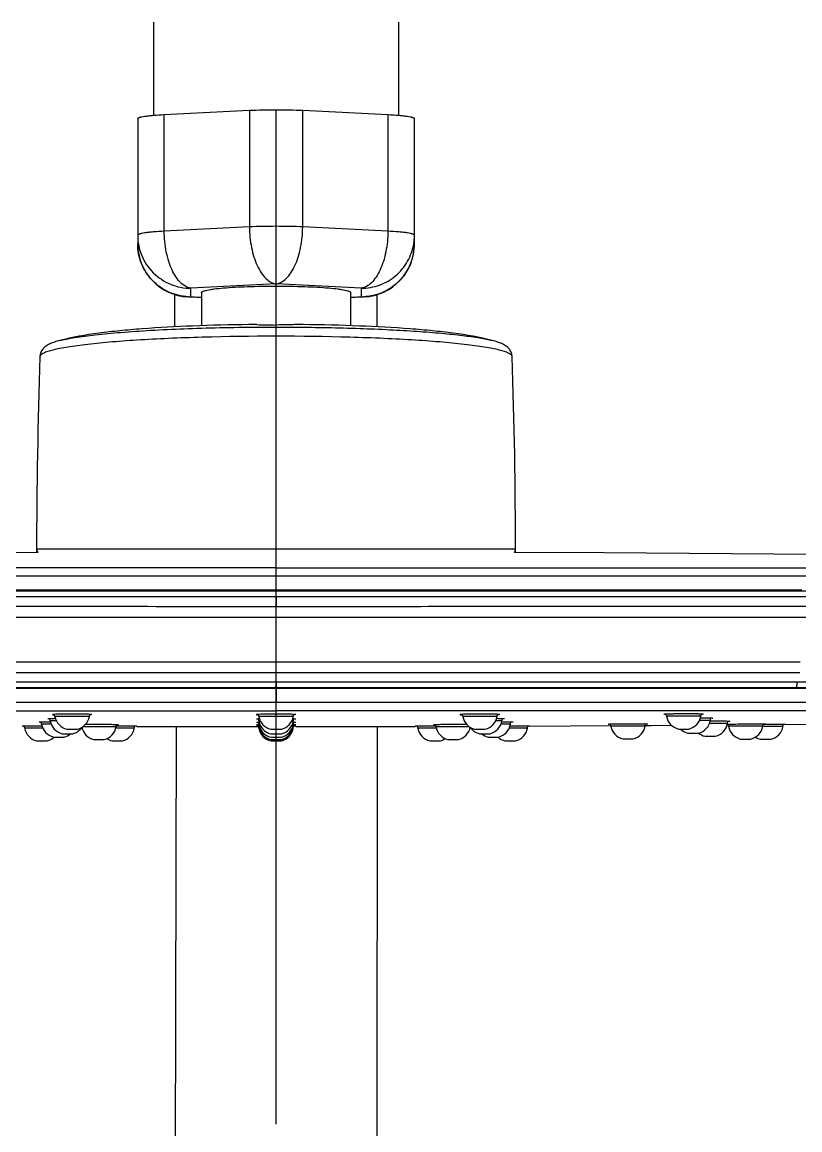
# Model space of a CAD drawing. Extents: x 0 to 3160, y 0 to 2315.
# Drawn here: x 1074.4 to 1147.5, y 1233.2 to 1337.2 of the extents above; entities that cross this region are included whole.
import ezdxf

# ---------------------------------------------------------------- set-up
doc = ezdxf.new("R2010")
doc.units = 0
doc.header["$LTSCALE"] = 10
doc.header["$MEASUREMENT"] = 0
doc.linetypes.add('CENTER2', pattern=[28.575000000000003, 19.05, -3.175, 3.175, -3.175])
doc.layers.get('0').update_dxf_attribs({"linetype": 'CONTINUOUS'})
doc.layers.add('1', color=7, linetype='CONTINUOUS', true_color=0xffffff)
doc.layers.add('Cneter', color=1, linetype='CENTER2', lineweight=13)
doc.layers.add('DEF_LAYER_ASSEM_MEMBER', color=7, linetype='CONTINUOUS')

msp = doc.modelspace()

# ---------------------------------------------------------------- linework, layer by layer
at = {"color": 7, "linetype": 'Continuous', "lineweight": -3}
for p, q in [((1075.785294702192, 1287.741370941963), (1120.785294702192, 1287.741370941963)), ((1098.285269142492, 1285.972873054263), (1099.678924387393, 1285.972874541363)), ((1099.678924387393, 1285.972874541363), (1106.997882834992, 1285.972750139463)), ((1106.997882834992, 1285.972750139463), (1110.169651303992, 1285.972631367263)), ((1110.169651303992, 1285.972631367263), (1110.678190010793, 1285.972608891163)), ((1110.678190010793, 1285.972608891163), (1111.633420046393, 1285.972564175463)), ((1111.633420046393, 1285.972564175463), (1113.266528884892, 1285.972480315863)), ((1113.266528884892, 1285.972480315863), (1116.815960146392, 1285.972266984463)), ((1116.815960146392, 1285.972266984463), (1117.197166516392, 1285.972241629563)), ((1117.197166516392, 1285.972241629563), (1117.670060875193, 1285.972209536263)), ((1117.670060875193, 1285.972209536263), (1118.043804926292, 1285.972183674663)), ((1118.043804926292, 1285.972183674663), (1118.718001721292, 1285.972135923963)), ((1118.718001721292, 1285.972135923963), (1119.102957534293, 1285.972108030963)), ((1119.102957534293, 1285.972108030963), (1119.361222327692, 1285.972089064063)), ((1119.361222327692, 1285.972089064063), (1119.970865292592, 1285.972043491263)), ((1119.970865292592, 1285.972043491263), (1228.225391599593, 1285.954572395763)), ((1098.285248336392, 1283.847465140463), (1048.285293350592, 1283.846854648963)), ((1146.471858489493, 1283.846929484363), (1146.356687938893, 1283.846951125263)), ((1147.681871394592, 1283.846739498963), (1146.471858489493, 1283.846929484363)), ((1170.340065988592, 1274.636648321563), (1060.383990586593, 1274.636026851363)), ((1077.069157468392, 1271.572941282463), (1077.030165561192, 1271.794075376663)), ((1077.515613798092, 1271.987490233463), (1077.476917330492, 1272.206948806363)), ((1080.746567518792, 1271.987490233463), (1080.784241876092, 1272.201152131263)), ((1096.669817841892, 1271.557704016363), (1096.631576269492, 1271.774582750463)), ((1096.669817841892, 1271.980898675463), (1096.631635837893, 1272.197439580263)), ((1099.900771562592, 1271.980898675463), (1099.939022371393, 1272.197829791963)), ((1099.900771562592, 1271.557704016363), (1099.939073157792, 1271.774923156863)), ((1115.824021885693, 1271.987490233463), (1115.786356909392, 1272.201098928563)), ((1119.054975606392, 1271.987490233463), (1119.093666340792, 1272.206916291963)), ((1119.501431936093, 1271.572941282463), (1119.540431183592, 1271.794117005763)), ((1134.957311651092, 1272.007468649663), (1134.920114658792, 1272.218423275663)), ((1138.197927162392, 1271.838297989963), (1138.142665171592, 1271.838500630663)), ((1138.188265371792, 1272.007468649663), (1138.227470523892, 1272.229812115963)), ((1139.078263676993, 1271.619310266863), (1139.118009114392, 1271.844717843063)), ((1074.543867664393, 1271.091243706863), (1074.433286887293, 1271.091161682963)), ((1074.615447281192, 1271.091035654263), (1074.543867664393, 1271.091243706863)), ((1075.368338917192, 1271.088045046063), (1074.615447281192, 1271.091035654263)), ((1074.669841137692, 1270.901349960163), (1074.630248437892, 1271.125891318463)), ((1075.972555788592, 1271.085649918363), (1075.368338917192, 1271.088045046063)), ((1076.316128560292, 1271.084268691063), (1075.972555788592, 1271.085649918363)), ((1076.258421228592, 1271.258273428563), (1076.219175093493, 1271.480849321063)), ((1077.094543352892, 1271.468784717363), (1076.948806967992, 1271.468062090563)), ((1078.631090658492, 1270.792233144363), (1079.631090658492, 1270.792233144363)), ((1083.260896172293, 1271.030435499863), (1083.298380238592, 1271.243018203663)), ((1083.673287380292, 1271.091412221163), (1083.270653527292, 1271.092601712763)), ((1084.970787797492, 1270.902169065563), (1085.008327281792, 1271.115066060763)), ((1085.205233917993, 1271.058927565963), (1089.034175364793, 1271.049106203563)), ((1089.034175364793, 1271.049106203563), (1096.669860312092, 1271.050874116863)), ((1096.635692881092, 1271.073045152863), (1096.616199352692, 1271.072873535163)), ((1096.669817841892, 1271.234304869163), (1096.631530886392, 1271.451440983863)), ((1096.669817841892, 1271.010659050163), (1096.631572154292, 1271.227561122563)), ((1096.669817841892, 1270.886737360163), (1096.648625984792, 1271.006922353963)), ((1097.785294702192, 1270.785641586363), (1098.785294702192, 1270.785641586363)), ((1099.900771562592, 1271.234304869163), (1099.939114354192, 1271.451757646163)), ((1099.900771562592, 1271.010659050163), (1099.939017250093, 1271.227561122563)), ((1099.900771562592, 1270.886737360163), (1099.921963419692, 1271.006922353963)), ((1099.954074301892, 1271.072849396463), (1099.934506343292, 1271.073019626463)), ((1111.547306447093, 1271.083724735463), (1111.477362184392, 1271.082924039263)), ((1111.599801606993, 1270.902169065563), (1111.562237375292, 1271.115206409963)), ((1113.299933142693, 1271.092609870863), (1112.896467768693, 1271.091449226463)), ((1113.309693232192, 1271.030435499863), (1113.272186427992, 1271.243147156463)), ((1116.939498745992, 1270.792233144363), (1117.939498745992, 1270.792233144363)), ((1119.633924988592, 1271.467878734563), (1119.509577767692, 1271.468538015563)), ((1120.611239071993, 1271.085687795663), (1120.254485700892, 1271.084301522963)), ((1120.312168175892, 1271.258273428563), (1120.351431876892, 1271.480948942263)), ((1121.206377017892, 1271.087963653963), (1120.611239071993, 1271.085687795663)), ((1121.701534015892, 1271.089822440563), (1121.206377017892, 1271.087963653963)), ((1121.954621719992, 1271.090774128163), (1121.701534015892, 1271.089822440563)), ((1121.900748266792, 1270.901349960163), (1121.940369801792, 1271.126054851063)), ((1122.137331348193, 1271.091325200163), (1121.954621719992, 1271.090774128163)), ((1122.137326459292, 1271.091297473663), (1129.729412488692, 1271.130439430863)), ((1129.729678928792, 1271.078759945363), (1129.693067471092, 1271.286393839563)), ((1132.960280331392, 1271.147096577663), (1133.518750680592, 1271.149975841963)), ((1132.960632649492, 1271.078759945363), (1133.000729400092, 1271.306159917563)), ((1133.518750680592, 1271.149975841963), (1135.440219993392, 1271.163295556063)), ((1136.072788511392, 1270.812211560563), (1137.072788511392, 1270.812211560563)), ((1140.694743102492, 1271.331185700063), (1140.734955938092, 1271.559244023663)), ((1140.695654383892, 1271.199726470363), (1140.779390419092, 1271.200306932363)), ((1140.780296171192, 1271.069645360363), (1140.744391334392, 1271.273271808663)), ((1144.011249891993, 1271.069645360363), (1144.052038279892, 1271.300967803363)), ((1145.213043949092, 1271.234237302563), (1144.037111637593, 1271.224873228363)), ((1145.705506546093, 1271.238109744163), (1145.213043949092, 1271.234237302563)), ((1145.955894156692, 1271.240059679663), (1145.705506546093, 1271.238109744163)), ((1145.900701431292, 1271.044015380063), (1145.941657056992, 1271.276286275263)), ((1146.138618607592, 1271.241556639663), (1145.955894156692, 1271.240059679663)), ((1146.138617873093, 1271.241552477463), (1154.399227732192, 1271.319938733863)), ((1075.785317997992, 1269.706092871063), (1076.785317997992, 1269.706092871063)), ((1077.373898088992, 1270.063016339463), (1078.373898088992, 1270.063016339463)), ((1078.184634328793, 1270.377684193363), (1079.184634328793, 1270.377684193363)), ((1081.145419311893, 1269.835178410663), (1082.145419311893, 1269.835178410663)), ((1082.855310937092, 1269.706911976463), (1083.855310937092, 1269.706911976463)), ((1097.785294702192, 1270.362446927263), (1098.785294702192, 1270.362446927263)), ((1097.785294702192, 1270.039047779963), (1098.785294702192, 1270.039047779963)), ((1097.785294702192, 1269.815401961063), (1098.785294702192, 1269.815401961063)), ((1097.785294702192, 1269.691480270963), (1098.785294702192, 1269.691480270963)), ((1112.715278467393, 1269.706911976463), (1113.715278467393, 1269.706911976463)), ((1114.425170092492, 1269.835178410663), (1115.425170092492, 1269.835178410663)), ((1117.385955075692, 1270.377684193363), (1118.385955075692, 1270.377684193363)), ((1118.196691315492, 1270.063016339463), (1119.196691315492, 1270.063016339463)), ((1119.785271406392, 1269.706092871063), (1120.785271406392, 1269.706092871063)), ((1130.845155789192, 1269.883502856263), (1131.845155789192, 1269.883502856263)), ((1136.962786816693, 1270.424053177763), (1137.962786816693, 1270.424053177763)), ((1138.579266242093, 1270.135928610963), (1139.579266242093, 1270.135928610963)), ((1141.895773031592, 1269.874388271263), (1142.895773031592, 1269.874388271263)), ((1143.785224570892, 1269.848758290963), (1144.785224570892, 1269.848758290963))]:
    msp.add_line(p, q, dxfattribs=at)
at = {"color": 9, "linetype": 'Continuous', "lineweight": -3}
for p, q in [((1098.284918854793, 1283.266323486363), (1098.285295446893, 1285.972954988963)), ((1079.411604320292, 1285.183452545863), (967.1999967313923, 1285.169027571463)), ((1084.241997540892, 1285.183696853063), (1079.411604320292, 1285.183452545863)), ((1093.284222094792, 1285.183967024863), (1084.241997540892, 1285.183696853063)), ((1095.459994858992, 1285.183996914163), (1093.284222094792, 1285.183967024863)), ((1098.285293181692, 1285.184016039763), (1095.459994858992, 1285.183996914163)), ((1103.286092215993, 1285.183528327063), (1098.285296224893, 1285.183562429563)), ((1109.722101907692, 1285.183332973163), (1103.286092215993, 1285.183528327063)), ((1109.817675034592, 1285.183328862863), (1109.722101907692, 1285.183332973163)), ((1109.922878122892, 1285.183324299063), (1109.817675034592, 1285.183328862863)), ((1115.700372262492, 1285.183012314163), (1109.922878122892, 1285.183324299063)), ((1116.027078924392, 1285.182991201763), (1115.700372262492, 1285.183012314163)), ((1116.181780317293, 1285.182981079963), (1116.027078924392, 1285.182991201763)), ((1116.610915566293, 1285.182952585363), (1116.181780317293, 1285.182981079963)), ((1229.372284464892, 1285.164267685363), (1116.610915566293, 1285.182952585363)), ((1098.285220153192, 1283.778712112163), (1050.019223815892, 1283.777478472963)), ((1148.285677716392, 1283.777576858263), (1098.285220153192, 1283.778712112163)), ((1146.504591847192, 1283.777652369063), (1146.471857461092, 1283.846965627463)), ((1037.551827504092, 1281.351984758663), (1098.285292537193, 1281.327671865663)), ((1098.285292537193, 1281.327671865663), (1159.700550988492, 1281.332355700163)), ((1098.285295498892, 1277.083882867463), (1098.285294792592, 1281.326947445463)), ((1098.285284548692, 1277.081373304463), (1049.061181303292, 1277.081885847563)), ((1098.285293604392, 1276.125373291963), (1098.285284548692, 1277.081373304463)), ((1147.513290673593, 1277.081851467163), (1098.285291277793, 1277.081334330763)), ((1049.268843212292, 1276.126577099863), (1098.285293604392, 1276.125373291963)), ((1098.285278678592, 1275.214390180863), (1098.285263070492, 1276.122042894463)), ((1098.285269329593, 1275.214287150363), (1049.553208950192, 1275.214401288463)), ((1098.285283625192, 1275.213373640763), (1098.285293008792, 1273.308633374063)), ((1022.952281377992, 1274.704870733163), (1098.285284716292, 1274.704412856663)), ((1098.285268091992, 1274.704397561263), (1108.490695658193, 1274.704721627263)), ((1147.141694192892, 1274.704488876963), (1170.340072768692, 1274.704162428063)), ((1098.285273058892, 1273.298941753763), (1014.405897861292, 1273.309775564163)), ((1098.285265618292, 1272.509960504463), (1098.285291368093, 1273.298976012663)), ((1100.137808856693, 1273.299309548763), (1098.285296332592, 1273.299309341163)), ((1100.340793291292, 1273.299310503663), (1100.137808856693, 1273.299309548763)), ((1101.478429084093, 1273.299319206263), (1100.340793291292, 1273.299310503663)), ((1101.737355649292, 1273.299321974463), (1101.478429084093, 1273.299319206263)), ((1102.254641305993, 1273.299328370263), (1101.737355649292, 1273.299321974463)), ((1102.462398062392, 1273.299331261963), (1102.254641305993, 1273.299328370263)), ((1102.670896613892, 1273.299334349063), (1102.462398062392, 1273.299331261963)), ((1109.755751070992, 1273.299544907363), (1102.670896613892, 1273.299334349063)), ((1109.873613341192, 1273.299550072263), (1109.755751070992, 1273.299544907363)), ((1109.959517555092, 1273.299553869563), (1109.873613341192, 1273.299550072263)), ((1110.177301436992, 1273.299563619763), (1109.959517555092, 1273.299553869563)), ((1111.526623766293, 1273.299627937263), (1110.177301436992, 1273.299563619763)), ((1111.610540327993, 1273.299632157263), (1111.526623766293, 1273.299627937263)), ((1111.729412742592, 1273.299638178763), (1111.610540327993, 1273.299632157263)), ((1111.919361207993, 1273.299647906563), (1111.729412742592, 1273.299638178763)), ((1115.385115323892, 1273.299847723463), (1111.919361207993, 1273.299647906563)), ((1115.587868639493, 1273.299860690263), (1115.385115323892, 1273.299847723463)), ((1115.762355294793, 1273.299871959463), (1115.587868639493, 1273.299860690263)), ((1116.469911668692, 1273.299918692263), (1115.762355294793, 1273.299871959463)), ((1116.668353362792, 1273.299932095163), (1116.469911668692, 1273.299918692263)), ((1116.752056663892, 1273.299937787063), (1116.668353362792, 1273.299932095163)), ((1116.954055011992, 1273.299951617363), (1116.752056663892, 1273.299937787063)), ((1117.026816181492, 1273.299956631663), (1116.954055011992, 1273.299951617363)), ((1117.243853546793, 1273.299971690463), (1117.026816181492, 1273.299956631663)), ((1118.119393760792, 1273.300033974963), (1117.243853546793, 1273.299971690463)), ((1118.319004308692, 1273.300048516363), (1118.119393760792, 1273.300033974963)), ((1119.293702612492, 1273.300121315963), (1118.319004308692, 1273.300048516363)), ((1123.321947766392, 1273.300452544263), (1119.293702612492, 1273.300121315963)), ((1123.538935354092, 1273.300471718063), (1123.321947766392, 1273.300452544263)), ((1123.611805138692, 1273.300478186563), (1123.538935354092, 1273.300471718063)), ((1123.815312656992, 1273.300496329663), (1123.611805138692, 1273.300478186563)), ((1128.023749657293, 1273.300896348663), (1123.815312656992, 1273.300496329663)), ((1128.146691646692, 1273.300908718463), (1128.023749657293, 1273.300896348663)), ((1128.333707958892, 1273.300927606363), (1128.146691646692, 1273.300908718463)), ((1134.520785603792, 1273.301598053363), (1128.333707958892, 1273.300927606363)), ((1134.723629978892, 1273.301621432363), (1134.520785603792, 1273.301598053363)), ((1138.429333063093, 1273.302062449763), (1134.723629978892, 1273.301621432363)), ((1139.055595421192, 1273.302139443463), (1138.429333063093, 1273.302062449763)), ((1139.137013946893, 1273.302149502463), (1139.055595421192, 1273.302139443463)), ((1139.320188284392, 1273.302172174063), (1139.137013946893, 1273.302149502463)), ((1140.750603657592, 1273.302351122463), (1139.320188284392, 1273.302172174063)), ((1140.952320936893, 1273.302376622463), (1140.750603657592, 1273.302351122463)), ((1141.024773880592, 1273.302385797163), (1140.952320936893, 1273.302376622463)), ((1141.241434762092, 1273.302413281563), (1141.024773880592, 1273.302385797163)), ((1153.614372352392, 1273.304124016163), (1141.241434762092, 1273.302413281563)), ((1067.276386870692, 1272.511425875863), (1076.018676061592, 1272.510730723663)), ((1076.018676061592, 1272.510730723663), (1079.790538347892, 1272.510500858563)), ((1080.746567518792, 1271.987490233463), (1077.515613798092, 1271.987490233463)), ((1079.790538347892, 1272.510500858563), (1083.496257499893, 1272.510316135263)), ((1083.496257499893, 1272.510316135263), (1083.699200148993, 1272.510307198863)), ((1083.699200148993, 1272.510307198863), (1084.049191541092, 1272.510292075463)), ((1084.049191541092, 1272.510292075463), (1096.432847060492, 1272.509985875663)), ((1096.432847060492, 1272.509985875663), (1098.285290572792, 1272.509977138463)), ((1099.900771562592, 1271.980898675463), (1096.669817841892, 1271.980898675463)), ((1119.054975606392, 1271.987490233463), (1115.824021885693, 1271.987490233463)), ((1138.188265371792, 1272.007468649663), (1134.957311651092, 1272.007468649663)), ((1076.375789301892, 1270.901349960163), (1074.669841137692, 1270.901349960163)), ((1077.172630517993, 1271.258273428563), (1076.258421228592, 1271.258273428563)), ((1077.654782245292, 1271.572941282463), (1077.069157468392, 1271.572941282463)), ((1083.260896172293, 1271.030435499863), (1080.124750215592, 1271.030435499863)), ((1084.970787797492, 1270.902169065563), (1083.260896172293, 1270.902169065563)), ((1096.814930488592, 1271.557704016363), (1096.669817841892, 1271.557704016363)), ((1096.794008360593, 1271.234304869163), (1096.669817841892, 1271.234304869163)), ((1096.755701464293, 1271.010659050163), (1096.669817841892, 1271.010659050163)), ((1096.710567333792, 1270.886737360163), (1096.669817841892, 1270.886737360163)), ((1099.900771562592, 1271.557704016363), (1099.755658915792, 1271.557704016363)), ((1099.900771562592, 1271.234304869163), (1099.794427379093, 1271.234304869163)), ((1099.900771562592, 1271.010659050163), (1099.827229525692, 1271.010659050163)), ((1099.900771562592, 1270.886737360163), (1099.853183623392, 1270.886737360163)), ((1113.351871417693, 1270.902169065563), (1111.599801606993, 1270.902169065563)), ((1116.427790676992, 1271.030435499863), (1113.309693232192, 1271.030435499863)), ((1119.501431936093, 1271.572941282463), (1118.915807159192, 1271.572941282463)), ((1120.312168175892, 1271.258273428563), (1119.397958886492, 1271.258273428563)), ((1121.900748266792, 1270.901349960163), (1120.194800102592, 1270.901349960163)), ((1132.960632649492, 1271.078759945363), (1129.729678928792, 1271.078759945363)), ((1139.078263676993, 1271.619310266863), (1138.060626240293, 1271.619310266863)), ((1140.694743102492, 1271.331185700063), (1138.983518925593, 1271.331185700063)), ((1144.011249891993, 1271.069645360363), (1140.780296171192, 1271.069645360363)), ((1145.900701431292, 1271.044015380063), (1144.002821918793, 1271.044015380063))]:
    msp.add_line(p, q, dxfattribs=at)
at = {"color": 7, "linetype": 'Continuous', "lineweight": -3}
for points in [[(1075.931705291092, 1287.396745803863), (1072.047550567892, 1287.381075387663), (1037.523892422692, 1287.118667942463)], [(1212.088382512392, 1286.309406102263), (1194.382683630893, 1286.634120181663), (1174.599599193592, 1286.932390436263), (1153.031009063792, 1287.179416754863), (1129.108424790892, 1287.358156890963), (1120.638883042992, 1287.395701765163)], [(1100.136135235492, 1271.051676673963), (1110.180734626992, 1271.054002330463), (1111.365340595692, 1271.057315042963)]]:
    msp.add_lwpolyline(points, dxfattribs=at)
for centre, radius, start, end in [((1076.285294702192, 1287.741370941963), 0.5, 180, 223.7106878368193), ((1120.285294702192, 1287.741370941963), 0.5, 316.1382013963893, 0), ((1077.226383121092, 1266.566471858263), 5.2136341799, 92.35127922448886, 93.12252298489909), ((1078.992825427592, 1272.247962499963), 1.5, 189.9999999999991, 256.0451912733145), ((1079.038449060492, 1208.681047112163), 63.53775859979999, 89.08318181960664, 90.75225142888164), ((1079.269355889292, 1272.247962499963), 1.5, 283.9548087266856, 350.0000000000009), ((1096.848273164293, 1266.521465008863), 5.2407493943, 92.56330604387854, 93.32389660039534), ((1097.067399588092, 1261.500956215863), 10.2660363286, 91.9443946572257, 92.53190627777572), ((1098.147029471393, 1272.241370941963), 1.5, 189.9999999999991, 256.0451912733145), ((1098.234797778792, 1214.814557727863), 57.398602097, 90.27133777010539, 90.87366391698356), ((1098.285121726793, 1205.915965776163), 66.2973330886, 89.72346411090685, 90.27840898100624), ((1098.366724727693, 1217.932423542963), 54.2806265621, 89.11119066691967, 89.74838062877701), ((1098.423559933092, 1272.241370941963), 1.5, 283.9548087266856, 350.0000000000009), ((1099.525407841692, 1262.080601882663), 9.6859356616, 87.4533078797087, 88.07229728531276), ((1115.995159619392, 1268.176530195163), 4.0178436746, 93.22927921200268, 94.15815996930301), ((1117.301233515193, 1272.247962499963), 1.5, 189.9999999999991, 256.0451912733145), ((1117.530540955992, 1208.629525187763), 63.5891778361, 89.23531566570796, 90.9031394389254), ((1117.577763976892, 1272.247962499963), 1.5, 283.9548087266856, 350.0000000000009), ((1118.595915745493, 1240.104763434863), 31.6863545482, 88.70782149638495, 89.26145679371803), ((1135.135901371592, 1267.961389090563), 4.249440047699999, 93.14565663967487, 94.02532173800427), ((1136.434523280593, 1272.267940916163), 1.5, 189.9999999999991, 256.0451912733145), ((1136.772079297993, 1205.047152194763), 67.1892342302, 89.36897557721836, 90.94658583949787), ((1136.711053742292, 1272.267940916163), 1.5, 283.9548087266856, 350.0000000000009), ((1137.932158077292, 1205.205407458463), 66.6334205469, 89.59688973487792, 89.77147372661281), ((1138.174697812792, 1233.401374855263), 38.4364699619, 88.93839214290541, 89.66271705231044), ((1076.147052767193, 1271.161822226663), 1.5, 189.9999999999991, 256.0451912733145), ((1076.397303740192, 1264.655292206163), 6.805551085, 91.6419074010932, 92.23361028290554), ((1077.735632858093, 1271.518745695063), 1.5, 189.9999999999991, 256.0451912733145), ((1078.546369097892, 1271.833413548963), 1.5, 189.9999999999991, 256.0451912733145), ((1078.822899559592, 1271.833413548963), 1.5, 283.9548087266856, 324.4642558875633), ((1081.507154081092, 1271.290907766363), 1.5, 191.7171465094937, 256.0451912733145), ((1081.010632702092, 1169.835110084963), 101.3967481745, 90.16305583251692, 90.37110632510958), ((1081.164307599593, 1099.784487618563), 171.447530396, 89.52950999327838, 90.14779017198497), ((1081.783684542792, 1271.290907766363), 1.5, 283.9548087266856, 350.0000000000009), ((1081.992341312793, 1196.886188473363), 74.3423102397, 89.17655449989022, 89.55313545111628), ((1082.664346489792, 1242.529608340063), 28.6939509417, 88.70265835938231, 89.20846050409097), ((1083.493576167893, 1271.162641332063), 1.5, 283.9548087266856, 350.0000000000009), ((1083.467142950092, 1097.461078349663), 173.6297021032, 89.56973721098905, 89.73247244411019), ((1084.190926119692, 1193.358312885963), 77.729736387, 89.38646863460639, 89.57241222099947), ((1096.849122574892, 1264.274047455963), 7.1590696158, 91.8768720541195, 92.4346416607117), ((1096.850133108393, 1259.942514855063), 11.2611851142, 91.19425455761541, 91.5495187266135), ((1096.851308273893, 1244.942801844263), 26.1311293819, 90.51551276120445, 90.6693345865217), ((1097.009673816592, 1259.386311236963), 12.0494419901, 91.53629139421493, 91.87869442389868), ((1096.976240236392, 1253.987384214963), 17.2176506291, 91.0659686056898, 91.20078330820895), ((1098.147029471393, 1271.818176282863), 1.5, 189.9999999999991, 256.0451912733145), ((1098.147029471393, 1271.494777135663), 1.5, 189.9999999999991, 256.0451912733145), ((1098.147029471393, 1271.271131316663), 1.5, 189.9999999999991, 256.0451912733145), ((1098.147029471393, 1271.147209626663), 1.5, 189.9999999999991, 256.0451912733145), ((1098.423559933092, 1271.818176282863), 1.5, 283.9548087266856, 350.0000000000009), ((1098.423559933092, 1271.494777135663), 1.5, 283.9548087266856, 350.0000000000009), ((1098.423559933092, 1271.271131316663), 1.5, 283.9548087266856, 350.0000000000009), ((1098.423559933092, 1271.147209626663), 1.5, 283.9548087266856, 350.0000000000009), ((1099.537468450792, 1258.597642280563), 12.8384199502, 88.13516029227812, 88.45569698508983), ((1099.560109432692, 1252.198507331463), 19.0068212079, 88.8104190745143, 88.93263959150552), ((1112.994998484292, 1118.362638036563), 152.7279481127, 90.26369180399928, 90.54310875618236), ((1113.077013236492, 1271.162641332063), 1.5, 189.9999999999991, 256.0451912733145), ((1113.576669322792, 1257.212729745263), 14.0072640613, 91.30980087791534, 91.58829208950847), ((1114.786904861692, 1271.290907766363), 1.5, 189.9999999999991, 256.0451912733145), ((1115.389741125592, 1100.084486310663), 171.1474834402, 89.84236111229217, 90.46170981467796), ((1115.063435323393, 1271.290907766363), 1.5, 283.9548087266856, 348.2828534904998), ((1115.601673494292, 1179.919398055163), 91.31229109440001, 89.61381688400043, 89.83751744341703), ((1117.747689844892, 1271.833413548963), 1.5, 215.5357513957214, 256.0451912733145), ((1118.024220306593, 1271.833413548963), 1.5, 283.9548087266856, 350.0000000000009), ((1118.834956546392, 1271.518745695063), 1.5, 283.9548087266856, 350.0000000000009), ((1119.377525756092, 1221.704504288263), 49.7640349735, 89.1448973684156, 89.70479365472106), ((1120.423536637292, 1271.161822226663), 1.5, 283.9548087266856, 350.0000000000009), ((1130.045279483692, 1255.675742274763), 15.587940225, 91.3525344750233, 91.60411126711865), ((1131.206890558292, 1271.339232211863), 1.5, 189.9999999999991, 256.0451912733145), ((1132.372262432892, 1081.675130348363), 189.6054815849, 90.02840375449755, 90.58702318890883), ((1131.483421019992, 1271.339232211863), 1.5, 283.9548087266856, 350.0000000000009), ((1132.342104700892, 1184.470705179563), 86.80990692700001, 89.71860802818965, 90.04213340432025), ((1132.646367741292, 1241.579810555863), 29.7000055152, 89.28619133408823, 89.76449350160975), ((1137.324521585792, 1271.879782533363), 1.5, 225.7467368012671, 256.0451912733145), ((1137.601052047492, 1271.879782533363), 1.5, 283.9548087266856, 350.0000000000009), ((1139.819768864392, 1144.604606312363), 126.9375329056, 90.18434715398513, 90.34675138879898), ((1139.765899886692, 1168.606379801963), 102.9357129786, 89.86235311052585, 90.19734751967484), ((1139.217531472992, 1271.591657966563), 1.5, 283.9548087266856, 350.0000000000009), ((1139.925097463092, 1218.163864193663), 53.3780042355, 89.37961530550437, 89.90544007381982), ((1141.202689404892, 1244.822173725663), 26.4258066647, 91.027370960093, 91.18156010131175), ((1142.257507800692, 1271.330117626863), 1.5, 189.9999999999991, 256.0451912733145), ((1144.855985532892, 942.744277416163), 328.526586502, 90.26680653797875, 90.59079614130715), ((1142.534038262393, 1271.330117626863), 1.5, 283.9548087266856, 350.0000000000009), ((1144.051179730992, 1121.005999615563), 150.2630514924, 90.08910060178155, 90.27645458668599), ((1143.922442911892, 1217.118411812263), 54.15055928029999, 89.84706356801381, 90.11103209941811), ((1144.423489801792, 1271.304487646563), 1.5, 283.9548087266856, 350.0000000000009), ((1076.423583228892, 1271.161822226663), 1.5, 283.9548087266856, 312.3639012951883), ((1078.012163319792, 1271.518745695063), 1.5, 283.9548087266856, 309.8036272452301), ((1083.217045706192, 1271.162641332063), 1.5, 235.7057084451981, 256.0451912733145), ((1113.353543698292, 1271.162641332063), 1.5, 283.9548087266856, 304.2942915548019), ((1118.558426084693, 1271.518745695063), 1.5, 230.1997895783722, 256.0451912733145), ((1120.147006175593, 1271.161822226663), 1.5, 227.6360987048117, 256.0451912733145), ((1138.941001011292, 1271.591657966563), 1.5, 230.2658333023198, 256.0451912733145), ((1144.146959340093, 1271.304487646563), 1.5, 236.5060038124066, 256.0451912733145)]:
    msp.add_arc(centre, radius, start, end, dxfattribs=at)
at = {"color": 9, "linetype": 'Continuous', "lineweight": -3}
for points, start_tangent, end_tangent in [([(1098.285295446893, 1285.972954988963), (1083.045730854992, 1285.972593211663), (1037.444633470393, 1285.967145261363)], (-0.9999999999958238, -2.890057296137049e-06), (-0.9999999807683693, -0.0001961205277473003)), ([(1049.947270356092, 1283.264295751763), (1062.007993552293, 1283.261237908563), (1098.284919230692, 1283.265665987663)], (0.9999998699570603, -0.0005099861399640611), (0.9999999966303463, -8.209328418696728e-05)), ([(1098.284918854793, 1283.266323486363), (1113.399674878892, 1283.266439615363), (1159.215716832892, 1283.271599736963)], (0.9999999966302394, -8.209458668022899e-05), (0.9999999965483557, 8.30860311010632e-05)), ([(1098.284918854793, 1283.266323486363), (1098.286069696693, 1282.306409047663)], (0.00171354305297382, -0.9999985318840251), (0.000213370217727317, -0.9999999772365749)), ([(1098.286069786092, 1282.306250196463), (1072.539121590392, 1282.318350702563), (1059.789565344392, 1282.325876107063), (1046.864124067793, 1282.319299625363)], (-0.9999999951566458, 9.842107812523587e-05), (-0.9999999850214737, 0.0001730810573100242)), ([(1098.285292537193, 1281.327671865663), (1098.285643068893, 1281.591403950463), (1098.286069696693, 1282.306409047663)], (0.001487192466983782, 0.9999988941286717), (-0.000213370276482536, 0.9999999772365623)), ([(1159.666860346092, 1282.318134090263), (1144.216516033693, 1282.319606509163), (1121.162369121992, 1282.312865184063), (1098.286069696693, 1282.306409047663)], (-0.9999998166151878, 0.0006056150518034517), (-0.9999999951669309, 9.831652122396362e-05)), ([(1098.285282178692, 1276.125367051763), (1110.596022507392, 1276.124726044263), (1122.903542088592, 1276.123986810263), (1135.207658106792, 1276.118353635863), (1147.486714339692, 1276.125888400163)], (0.9999999999971655, -2.381036205391567e-06), (0.9999977291719262, 0.002131114964279946)), ([(1147.215248677192, 1275.213551097763), (1134.997910972193, 1275.214666219363), (1098.285283625192, 1275.213373640763)], (-0.9999999861452129, 0.0001664619293941864), (-0.9999999999999873, 1.591867065510071e-07)), ([(1147.215341821592, 1275.214889925163), (1147.182099506593, 1274.882396191263), (1147.162369263392, 1274.771212079063), (1147.141694192892, 1274.704488876963)], (-0.06933883450143502, -0.9975931665914631), (-0.4402489047195943, -0.8978757719713778)), ([(1171.666526622493, 1275.214567258363), (1165.566882784692, 1275.214416297763), (1147.215341821592, 1275.214889925163)], (-0.9999999997767057, -2.113264874644311e-05), (-0.9999999861515185, 0.0001664240457794448)), ([(1108.490695658193, 1274.704721627263), (1115.270722901892, 1274.705142810563), (1135.597135690892, 1274.705769771063)], (0.999999998462528, 5.545218025398276e-05), (0.9999999993453379, -3.6184585581645e-05)), ([(1135.597135690892, 1274.705769771063), (1138.485166761192, 1274.705622366963), (1147.141736930692, 1274.704573942563)], (0.999999999345338, -3.618458436885266e-05), (0.9999999834913346, -0.0001817067167761292)), ([(1159.117604089993, 1272.515591947763), (1143.964924022293, 1272.513337171963), (1098.285270515892, 1272.509984419363)], (-0.9999999817617142, -0.000190988406359482), (-0.9999999999916405, 4.088902795549089e-06))]:
    msp.add_spline(points, degree=3, dxfattribs=dict(at, start_tangent=start_tangent, end_tangent=end_tangent))
at = {"color": 7, "linetype": 'Continuous', "lineweight": -3}
for points, start_tangent, end_tangent in [([(1146.356687938893, 1283.846951125263), (1134.355386281693, 1283.848215545363), (1098.285248278392, 1283.846962480663)], (-0.9999999825145323, 0.0001870051749430858), (-0.9999999999998906, -4.678515999837296e-07)), ([(1076.942389513292, 1271.772365536763), (1076.894483742092, 1271.769238317163), (1076.860182045092, 1271.765998385963), (1076.839687706492, 1271.762687081363), (1076.833204010592, 1271.759345741163)], (-0.998438490404516, -0.05586215963200305), (0.1736481774364724, -0.9848077530528441)), ([(1077.565553691792, 1271.788592487363), (1077.397686728393, 1271.785968150363), (1077.012488322092, 1271.775716561363)], (-0.9999074323064743, -0.01360613164252038), (-0.9991423923861301, -0.04140627654016554)), ([(1077.388505676892, 1272.188674586663), (1077.340761879493, 1272.184698110963), (1077.306618719393, 1272.180612424063), (1077.286281563793, 1272.176443964463), (1077.279955779893, 1272.172219170863)], (-0.9974300733607708, -0.07164669396090309), (0.1736481780770292, -0.9848077529398966)), ([(1077.279955769992, 1272.172219227363), (1077.292560115292, 1272.166775107963), (1077.328141217892, 1272.161382315363), (1077.386233854892, 1272.156101722263), (1077.466276346692, 1272.150994124763)], (0.1736481778659399, -0.9848077529771174), (0.998482673364257, -0.05506678664464369)), ([(1077.458439132793, 1272.193001142463), (1077.439401874592, 1272.191938045063), (1077.388505676892, 1272.188674586663)], (-0.9985424491484702, -0.05397200430385203), (-0.99743007336087, -0.07164669395952282)), ([(1078.204269004992, 1272.213329548063), (1077.973912801292, 1272.209481310563), (1077.458439132793, 1272.193001142463)], (-0.9999032280270811, -0.01391167067693124), (-0.9985424491139672, -0.05397200494219466)), ([(1080.544424852892, 1272.199043153563), (1080.435844896692, 1272.202341350463), (1080.055104856892, 1272.210671531563)], (-0.9994554445913129, 0.0329971858918498), (-0.9998580315957544, 0.01684982651138427)), ([(1080.801710239292, 1272.188040577963), (1080.747123801592, 1272.190935438163), (1080.544424852892, 1272.199043153563)], (-0.9983590182052804, 0.05726491742933775), (-0.9994554445886474, 0.03299718597258323)), ([(1080.794992453592, 1272.145626975963), (1080.814461232292, 1272.146685785663), (1080.866660571192, 1272.149968079663)], (0.9986218606490251, 0.0524821820609538), (0.9975024222521738, 0.07063227025266836)), ([(1080.981203426692, 1272.166422495663), (1080.970476531093, 1272.171928646663), (1080.936666228292, 1272.177418516663), (1080.880231365292, 1272.182814496163), (1080.801710239292, 1272.188040577963)], (0.1736481776673949, 0.9848077530121262), (-0.9983590182069771, 0.05726491739975744)), ([(1096.544412393392, 1271.753398002163), (1096.496235358793, 1271.750089110963), (1096.461737395392, 1271.746710060863), (1096.441127512292, 1271.743288759563), (1096.434614718893, 1271.739853114863)], (-0.9982397615688668, -0.05930749044540675), (0.173648177590784, -0.9848077530256348)), ([(1096.543835908392, 1272.179853878963), (1096.495814049592, 1272.175666353863), (1096.461474575793, 1272.171391265563), (1096.441025362992, 1272.167061500463), (1096.434674287292, 1272.162709944763)], (-0.9971676656720817, -0.07521068101068841), (0.1736481779646832, -0.9848077529597062)), ([(1096.434674276592, 1272.162710005563), (1096.447290633592, 1272.157136888763), (1096.482865258792, 1272.151614698063), (1096.540931269193, 1272.146238462963), (1096.620923320293, 1272.141097779663)], (0.1736481775961386, -0.9848077530246907), (0.9984802791895642, -0.05511018117852853)), ([(1096.613143993292, 1272.184378598463), (1096.594294365293, 1272.183263862363), (1096.543835908392, 1272.179853878963)], (-0.9983619621358245, -0.05721356972175787), (-0.9971676656103762, -0.07521068182879966)), ([(1097.359599907392, 1272.206487050563), (1097.129037251892, 1272.202173066763), (1096.613143993292, 1272.184378598463)], (-0.999874858518351, -0.01581983890270783), (-0.9983619621283412, -0.05721356985234164)), ([(1099.698073114692, 1272.195349757063), (1099.589460659692, 1272.198574396763), (1099.208727279292, 1272.206519128963)], (-0.9994733059205958, 0.03245166794103551), (-0.9998762412861733, 0.01573219982819786)), ([(1099.956303507493, 1272.184396682663), (1099.901532725193, 1272.187279600563), (1099.698073114692, 1272.195349757063)], (-0.9983897010285363, 0.05672746142874855), (-0.9994733059206196, 0.03245166794030598)), ([(1099.949663182992, 1272.141113793763), (1099.969284069492, 1272.142231187263), (1100.021836104892, 1272.145660445663)], (0.9984827380968666, 0.05506561288666664), (0.9973479220789025, 0.07278133225556849)), ([(1100.136034708392, 1271.740193521363), (1100.125109878292, 1271.744535254363), (1100.091098531992, 1271.748768912963), (1100.034473714692, 1271.752911797963), (1099.955788138892, 1271.756971162463)], (0.1736481774016247, 0.9848077530589887), (-0.9989992832961203, 0.04472618890357438)), ([(1100.135983921992, 1272.163100156463), (1100.125248154192, 1272.168609886963), (1100.091391400192, 1272.173986774263), (1100.034892071092, 1272.179247313263), (1099.956303507493, 1272.184396682663)], (0.1736481777767417, 0.9848077529928455), (-0.9983897010487679, 0.05672746107267623)), ([(1115.703826206593, 1272.183797672663), (1115.653532315792, 1272.179521015863), (1115.617540795693, 1272.175162857863), (1115.596084269092, 1272.170765012363), (1115.589395358792, 1272.166369292963)], (-0.9973028337222325, -0.07339657927727343), (0.1736481777846638, -0.9848077529914485)), ([(1115.589325266293, 1272.166766807463), (1115.601936827592, 1272.161267385563), (1115.637521784593, 1272.155818429363), (1115.695603136192, 1272.150560859863), (1115.775609409892, 1272.145621643363)], (0.1736481778826852, -0.9848077529741647), (0.9986238154375182, -0.05244497345803086)), ([(1116.528241716992, 1272.210803360663), (1116.293620107593, 1272.206257556663), (1115.768827576292, 1272.187993967863)], (-0.999863197334734, -0.01654045391041716), (-0.9983616469493621, -0.05721906937863777)), ([(1118.864937045792, 1272.202779724763), (1118.757408469893, 1272.205769830063), (1118.379193421993, 1272.213039771863)], (-0.9995352870384995, 0.03048294547553985), (-0.9998992976640176, 0.01419135409340219)), ([(1119.112058051992, 1272.192893816463), (1119.059431053493, 1272.195518875463), (1118.864937045792, 1272.202779724763)], (-0.9985460789278191, 0.05390480737260598), (-0.9995352870346528, 0.03048294560166872)), ([(1119.104284071593, 1272.150912710363), (1119.123707869792, 1272.152017046263), (1119.175802638592, 1272.155395011163)], (0.9984842248253185, 0.05503864801194749), (0.997399910315397, 0.0720653793637306)), ([(1119.290627891392, 1272.172186656463), (1119.279962599792, 1272.177583889563), (1119.246337869592, 1272.182861395963), (1119.190190070492, 1272.187979207263), (1119.112058051992, 1272.192893816463)], (0.1736481777482594, 0.9848077529978676), (-0.998546078921303, 0.05390480749331206)), ([(1119.557992987192, 1271.775552260963), (1119.505259047693, 1271.777561818463), (1119.310470215793, 1271.783060050463)], (-0.9991462279970245, 0.04131361856964563), (-0.9997386625257125, 0.02286059166556353)), ([(1119.737392734192, 1271.759387370263), (1119.726522243092, 1271.763634357563), (1119.692690289692, 1271.767772672063), (1119.636333959992, 1271.771759712263), (1119.557992987192, 1271.775552260963)], (0.1736481774521237, 0.9848077530500843), (-0.9991462279949305, 0.04131361862028728)), ([(1134.837601992092, 1272.200346297163), (1134.787332253292, 1272.196222954863), (1134.751345935392, 1272.192046224163), (1134.729875424892, 1272.187856365763), (1134.723153108192, 1272.183693640163)], (-0.9974735849547735, -0.07103835103289265), (0.1736481780423513, -0.9848077529460113)), ([(1135.662093797492, 1272.227217159263), (1135.427502585792, 1272.222541796763), (1134.902715523192, 1272.204426337563)], (-0.9998512174123906, -0.01724943590267868), (-0.998446652473041, -0.05571608533788621)), ([(1137.997581842193, 1272.223394874863), (1137.890061731592, 1272.226046522663), (1137.512049868093, 1272.232311567863)], (-0.9996306063402023, 0.02717813216392061), (-0.9999301490852693, 0.0118193464417943)), ([(1138.245484623792, 1272.214424060063), (1138.192695552192, 1272.216829535363), (1137.997581842193, 1272.223394874863)], (-0.9987780758985224, 0.04942018923927454), (-0.9996306063404334, 0.02717813215542097)), ([(1138.238383480192, 1272.174679165463), (1138.257984386792, 1272.175765633663), (1138.310482954493, 1272.179080000363)], (0.9985578999817197, 0.05368538333753541), (0.9975378295992305, 0.07013043931458496)), ([(1138.424432074492, 1272.195082480363), (1138.413699353492, 1272.200154898563), (1138.379989556292, 1272.205109371063), (1138.323739026692, 1272.209885706963), (1138.245484623792, 1272.214424060063)], (0.1736481778467152, 0.9848077529805072), (-0.9987780759122875, 0.04942018896108374)), ([(1139.135193977092, 1271.824756818663), (1139.082286608992, 1271.826527206263), (1138.886829214992, 1271.831247246363)], (-0.9993337975415367, 0.03649604213077048), (-0.9998176060731222, 0.01909854932216572)), ([(1139.314970664992, 1271.809988207563), (1139.304037553292, 1271.813935043863), (1139.270120927492, 1271.817745380263), (1139.213659903192, 1271.821369012763), (1139.135193977092, 1271.824756818663)], (0.1736481776428813, 0.9848077530164485), (-0.9993337975524073, 0.03649604183311413)), ([(1076.132064327192, 1271.455672609163), (1076.083985074793, 1271.453400930963), (1076.049515471593, 1271.451016955163), (1076.028857599992, 1271.448572575463), (1076.022213542892, 1271.446119685563)], (-0.9991969041452704, -0.04006927434465564), (0.1736481775436148, -0.984807753033952)), ([(1076.948806967992, 1271.468062090563), (1076.718466949692, 1271.466341780163), (1076.202305862792, 1271.458049103163)], (-0.999982863470204, -0.005854294657041957), (-0.9995808069191335, -0.02895186416958707)), ([(1083.495341789192, 1271.208288568163), (1083.492593730793, 1271.209283152663), (1083.484034225392, 1271.210262064163), (1083.469721833892, 1271.211232642563), (1083.449715116993, 1271.212202228063), (1083.392852950492, 1271.214167780163), (1083.314004751493, 1271.216203899463)], (0.1736481775746631, 0.9848077530284773), (-0.9997342388881435, 0.02305323393245463)), ([(1084.277858179892, 1271.088887738763), (1084.134471540992, 1271.089574588563), (1083.673287380292, 1271.091412221163)], (-0.9999874672494075, 0.005006530147245936), (-0.9999941653260246, 0.003416037749708778)), ([(1085.205288832392, 1271.080336425163), (1085.202436832792, 1271.080729652063), (1085.193777930892, 1271.081109997263), (1085.179370714893, 1271.081486117263), (1085.159273772992, 1271.081866668163), (1085.102245064592, 1271.082675687663), (1085.023251298392, 1271.083592902163)], (0.1736481779451077, 0.9848077529631579), (-0.999941676913581, 0.01080012829810703)), ([(1096.546048950992, 1271.072148172063), (1096.497483612192, 1271.071477497363), (1096.462565670192, 1271.070793574963), (1096.441507314293, 1271.070104777063), (1096.434520733592, 1271.069419475963)], (-0.9999285618303592, -0.01195287563182194), (0.1736481772991871, -0.9848077530770513)), ([(1096.545620448092, 1271.199582067063), (1096.497127852892, 1271.198031151163), (1096.462308873993, 1271.196447209163), (1096.441375083892, 1271.194845911363), (1096.434538055492, 1271.193242928263)], (-0.9996173221381672, -0.02766241640420578), (0.1736481773863795, -0.9848077530616768)), ([(1096.545007253992, 1271.426654787163), (1096.496673310292, 1271.424224729063), (1096.462015513493, 1271.421742693563), (1096.441244107392, 1271.419230845063), (1096.434569335693, 1271.416711348363)], (-0.999055414849911, -0.04345432152355357), (0.1736481780303741, -0.9848077529481232)), ([(1100.136115606292, 1271.069685659563), (1100.133269399592, 1271.070110413363), (1100.124615658192, 1271.070516256763), (1100.110212346092, 1271.070908624063), (1100.090117427492, 1271.071292949563), (1100.033084627392, 1271.072059211863), (1099.954074301892, 1271.072849396463)], (0.1736481778405288, 0.9848077529815981), (-0.9999602955333402, 0.008911080567208296)), ([(1100.136102391192, 1271.193532403563), (1100.133356769193, 1271.194543510863), (1100.124797709892, 1271.195532772863), (1100.110483287893, 1271.196504327463), (1100.090471577692, 1271.197462313163), (1100.033588590392, 1271.199354130063), (1099.954702678192, 1271.201232099263)], (0.1736481773892986, 0.9848077530611622), (-0.999783524449202, 0.02080635095186184)), ([(1100.136075904792, 1271.417028010563), (1100.124961138093, 1271.420198260963), (1100.090792671593, 1271.423279055363), (1100.034039327492, 1271.426295402363), (1099.955254344693, 1271.429262667863)], (0.1736481774709854, 0.9848077530467585), (-0.99946376021166, 0.03274434338278231)), ([(1111.477362184392, 1271.082924039263), (1111.428577722892, 1271.082276356663), (1111.393485562892, 1271.081674570663), (1111.372310123792, 1271.081085702663), (1111.365275824693, 1271.080476774463)], (-0.9999247422216488, -0.01226824734708406), (0.1736481776338182, -0.9848077530180467)), ([(1112.896467768693, 1271.091449226463), (1112.738778143593, 1271.090892125063), (1112.292102628192, 1271.088968681063)], (-0.99999441437112, -0.003342338486874376), (-0.9999878013034693, -0.004939356663920215)), ([(1113.188424714892, 1271.214612211863), (1113.139033587792, 1271.213050539363), (1113.103550648892, 1271.211515212063), (1113.082204783692, 1271.209979711963), (1113.075224877392, 1271.208417520963)], (-0.9996041668913077, -0.02813377922595839), (0.173648177252691, -0.9848077530852497)), ([(1114.010588623993, 1271.226412869563), (1113.777922262592, 1271.224238305263), (1113.256486423193, 1271.216333902563)], (-0.9999654317825709, -0.008314760363146543), (-0.9997360675424982, -0.02297379495559156)), ([(1120.368162543892, 1271.457840341063), (1120.315313477892, 1271.459239719763), (1120.120194377492, 1271.462997233363)], (-0.9995838373905306, 0.02884704538807471), (-0.9998820079954504, 0.01536131787921798)), ([(1120.548393427493, 1271.446219306663), (1120.537317159292, 1271.449313155963), (1120.503277229493, 1271.452309052963), (1120.446712022593, 1271.455164905963), (1120.368162543892, 1271.457840341063)], (0.1736481776956886, 0.9848077530071373), (-0.9995838373938689, 0.02884704527239341)), ([(1129.608920570492, 1271.257573725363), (1129.559714876393, 1271.256023672663), (1129.524359472993, 1271.254538743863), (1129.503080955792, 1271.253093925363), (1129.496105920492, 1271.251664204063)], (-0.9995974789358485, -0.02837040896949159), (0.1736481779371647, -0.9848077529645585)), ([(1130.429695839893, 1271.270660575363), (1130.197593061092, 1271.268011136663), (1129.677341937992, 1271.259339498063)], (-0.999945048087051, -0.01048335853557755), (-0.9997189160950333, -0.02370841204661122)), ([(1133.197690950692, 1271.271430282063), (1133.194930331292, 1271.272318233763), (1133.186367898792, 1271.273177861863), (1133.172059259592, 1271.274005010763), (1133.152060020292, 1271.274795524763), (1133.095212167393, 1271.276250026263), (1133.016370088592, 1271.277511238963)], (0.1736481778766804, 0.9848077529752235), (-0.9999161241789254, 0.01295162565071063)), ([(1140.751252247892, 1271.534694464363), (1140.698345666192, 1271.535834707963), (1140.503050151192, 1271.538739433363)], (-0.9997183310601615, 0.02373306853917849), (-0.9999367866389015, 0.01124378611803963)), ([(1141.468496927892, 1271.253398993663), (1141.240531215492, 1271.250890077663), (1140.728873501092, 1271.243732278663)], (-0.9999451828809487, -0.01047049345477061), (-0.9998380255217691, -0.01799785322560223)), ([(1140.931917488692, 1271.524514388063), (1140.929250169992, 1271.525938346163), (1140.920777583492, 1271.527327526063), (1140.886639600993, 1271.529984510663), (1140.829949528692, 1271.532451260263), (1140.751252247892, 1271.534694464363)], (0.1736481776394189, 0.9848077530170593), (-0.9997183310623121, 0.02373306844859149)), ([(1144.248999830493, 1271.266238167863), (1144.246165883293, 1271.266718339163), (1144.237524249493, 1271.267151899263), (1144.223131585893, 1271.267538933663), (1144.203044549192, 1271.267879528263), (1144.146013983192, 1271.268421740663), (1144.066983811193, 1271.268778184963)], (0.1736481778487386, 0.9848077529801504), (-0.9999957393909934, 0.002919109429361869))]:
    msp.add_spline(points, degree=3, dxfattribs=dict(at, start_tangent=start_tangent, end_tangent=end_tangent))
at = {"layer": '1', "color": 7, "linetype": 'Continuous', "lineweight": -3}
for p, q in [((1088.906855812762, 1271.049432782457), (1088.785294702192, 1223.657802617579)), ((1107.785294702192, 1223.657802617579), (1107.823406466749, 1271.053456531139))]:
    msp.add_line(p, q, dxfattribs=at)
at = {"layer": 'Cneter', "lineweight": -3, "ltscale": 0.5}
msp.add_line((1098.285294702192, 519.3187956223846), (1098.285294702192, 1410.276570100816), dxfattribs=at)
at = {"layer": 'DEF_LAYER_ASSEM_MEMBER', "color": 7, "linetype": 'Continuous', "lineweight": -3}
for p, q in [((1086.785294702192, 1337.221962172311), (1086.785294702192, 1328.469561224711)), ((1109.785294702192, 1337.221962172311), (1109.785294702192, 1328.469561223911)), ((1087.785294521892, 1328.538063118712), (1095.785294669792, 1328.940618259712)), ((1100.785294669792, 1328.940618259712), (1108.785294876692, 1328.538063118211)), ((1085.285294521892, 1328.160667682211), (1085.285294521892, 1316.397415720011)), ((1111.285294882492, 1316.397415719812), (1111.285294882492, 1328.160667681411)), ((1088.785294702192, 1308.599030102711), (1088.785294702192, 1311.629850845711)), ((1091.285294521892, 1311.340770227511), (1090.034015487492, 1311.403733827211)), ((1091.285294521892, 1311.818997370912), (1091.285294521892, 1308.706520213512)), ((1105.285294882492, 1311.818997370912), (1105.285294882492, 1308.706088726311)), ((1106.536573916792, 1311.403733827211), (1105.285294882492, 1311.340770227511)), ((1107.785294702192, 1308.598570667911), (1107.785294702192, 1311.630207886511)), ((1096.013936386792, 1308.812159597311), (1095.730808853192, 1308.808965821411)), ((1100.839836730593, 1308.808965199411), (1100.556647323192, 1308.812159739912))]:
    msp.add_line(p, q, dxfattribs=at)
at = {"layer": 'DEF_LAYER_ASSEM_MEMBER', "color": 9, "linetype": 'Continuous', "lineweight": -3}
for p, q in [((1095.785294669792, 1328.940618259712), (1095.785294669792, 1317.982476580611)), ((1100.785294669792, 1317.982476580611), (1100.785294669792, 1328.940618259712)), ((1087.785294516092, 1317.579921439411), (1087.785294516092, 1328.538063118411)), ((1108.785294876692, 1328.538063118211), (1108.785294876692, 1317.579921439212)), ((1095.785294669792, 1317.982476580611), (1087.785294516092, 1317.579921439411)), ((1108.785294876692, 1317.579921439212), (1100.785294669792, 1317.982476580611)), ((1098.285294669792, 1312.624107653711), (1090.285294521892, 1312.221552512711)), ((1106.285294882492, 1312.221552511911), (1098.285294669792, 1312.624107653711)), ((1090.034015487492, 1311.403733827211), (1090.285294521892, 1311.416442229611)), ((1090.285294521892, 1311.416442229611), (1090.285294521892, 1312.221552512711)), ((1090.285294521892, 1311.416442229611), (1091.285294521892, 1311.366122838011)), ((1105.285294882492, 1311.366122838011), (1106.285294882492, 1311.416442229611)), ((1106.285294882492, 1312.221552511911), (1106.285294882492, 1311.416442229611)), ((1106.285294882492, 1311.416442229611), (1106.536573916792, 1311.403733827211))]:
    msp.add_line(p, q, dxfattribs=at)
for centre, radius, start, end in [((1106.311988447692, 1317.203452576911), 4.9733065212, 350.7347304992965, 359.9893252462994), ((1106.320482926492, 1316.397845953811), 4.9648500818, 344.4789147297138, 349.6735536843987), ((1106.311397228392, 1316.398454258211), 4.9738977625, 349.6854210609066, 359.988036772599), ((1106.318034107292, 1316.398519242812), 4.967389765, 339.5830048987868, 344.4789902944092), ((1090.285437208392, 1316.427556783411), 5.0111145558, 267.1495087938054, 269.9983685595096), ((1106.285152195993, 1316.427556783411), 5.0111145558, 270.0016314404904, 272.850491206299), ((1098.285294667892, 1059.504726704411), 248.2097591571, 88.39812393640261, 91.60187545520745)]:
    msp.add_arc(centre, radius, start, end, dxfattribs=at)
at = {"layer": 'DEF_LAYER_ASSEM_MEMBER', "color": 7, "linetype": 'Continuous', "lineweight": -3}
for centre, radius, start, end in [((1090.285300858092, 1316.397421745411), 5.0000063362, 180.0000690458008, 267.1192718677887), ((1106.285289569993, 1316.397420771911), 5.0000053125, 272.8807169765087, 359.9999421099005), ((1673.806204074292, 1286.322571157711), 598.0227793876, 178.1348654820021, 179.8971416214704), ((522.7643851091925, 1286.322571153911), 598.0227796084, 0.1027527251442692, 1.865134517701774)]:
    msp.add_arc(centre, radius, start, end, dxfattribs=at)
for points, start_tangent, end_tangent in [([(1095.785294669793, 1328.940618259712), (1098.285294669793, 1328.999001107112), (1100.785294669793, 1328.940618259712)], (0.3994945514274211, 0.02010232274648155), (0.3994945514270196, -0.02010232275445918)), ([(1085.285294521892, 1328.160667682111), (1085.328077798193, 1328.217540023011), (1085.381372198992, 1328.245686309011), (1085.455680468593, 1328.273459255112), (1085.550650031692, 1328.300745033712), (1085.665905261993, 1328.327431389512), (1085.955171773792, 1328.378556824112), (1086.318547786692, 1328.425953113712), (1086.749730968393, 1328.468806756411), (1087.785294521892, 1328.538063118712)], (0, 0.4), (0.399494551423982, 0.02010232281482448)), ([(1108.785294876692, 1328.538063118212), (1109.820858432293, 1328.468806756012), (1110.252041615093, 1328.425953113211), (1110.615417628793, 1328.378556823611), (1110.904684141293, 1328.327431388912), (1111.019939371892, 1328.300745033112), (1111.114908935292, 1328.273459254512), (1111.189217205092, 1328.245686308311), (1111.242511605993, 1328.217540022312), (1111.285294882492, 1328.160667681411)], (0.3994945514301938, -0.02010232269137487), (0, -0.4)), ([(1091.285294521892, 1311.818997370912), (1091.319017590792, 1311.878776920011), (1091.361063328492, 1311.908509151511), (1091.419800311793, 1311.938023186512), (1091.586724611192, 1311.996100567211), (1091.818148433193, 1312.052466918611), (1092.111855371193, 1312.106591182112), (1092.465018733792, 1312.157944594812), (1093.335558112392, 1312.250394335412), (1094.396326211192, 1312.326267945612), (1095.606541324993, 1312.382646646012), (1096.919692752892, 1312.417364326912), (1098.285316420694, 1312.429086843111), (1099.650934372892, 1312.417363745312), (1100.964069888292, 1312.382645940711), (1102.174265259993, 1312.326267872912), (1103.235019027992, 1312.250395412812), (1104.105554486692, 1312.157946695711), (1104.458718659493, 1312.106593456211), (1104.752429643293, 1312.052469322812), (1104.983856344592, 1311.996102893411), (1105.150785249793, 1311.938024822212), (1105.209523216792, 1311.908510152711), (1105.251570163793, 1311.878777391811), (1105.285294882492, 1311.818997370912)], (0, 0.4), (0, -0.4)), ([(1095.730808853192, 1308.808965821411), (1090.447466040192, 1308.675448546612), (1085.696628651493, 1308.408590051712), (1083.586703361192, 1308.224383731112), (1081.645018002393, 1307.999082666212), (1077.941202804792, 1307.301918214212)], (-0.3999714297521851, -0.004780730278196376), (-0.3870709429041994, -0.1008765838004735)), ([(1096.490897164293, 1308.804478964811), (1096.352688756292, 1308.808155148011), (1096.013939322193, 1308.812158497812)], (-0.3998402869190942, 0.01130243144002294), (-0.3999776171441889, -0.004231522616821343)), ([(1096.490897164293, 1308.804478964811), (1097.314530057993, 1308.781550777311), (1098.285294702193, 1308.770149599112)], (0.399840286920079, -0.01130243140518813), (0.4, -4.011625779542012e-10)), ([(1100.556645537592, 1308.812157492612), (1100.156751383793, 1308.806594700812), (1099.617221335292, 1308.790870939011), (1098.285294702193, 1308.770149598212)], (-0.3999776113315305, 0.004232072012991387), (-0.4, 4.049688313324559e-10)), ([(1118.629386599492, 1307.301918214212), (1114.925588466092, 1307.999078828612), (1112.983908587792, 1308.224380622512), (1110.874012351092, 1308.408585114011), (1106.123176714493, 1308.675446459612), (1100.839836730593, 1308.808965199412)], (-0.3870709429041803, 0.1008765838005474), (-0.3999714277748874, 0.004780895702481064)), ([(1077.941330492693, 1307.301952623912), (1077.489258416692, 1307.169989295812), (1077.092499202592, 1307.018991166611), (1076.728177769493, 1306.823198204212), (1076.366178690392, 1306.496851090412)], (-0.387093974400659, -0.1007881688627295), (-0.2484084962996746, -0.3135174938757557)), ([(1120.204410713992, 1306.496851090412), (1119.842429309492, 1306.823187835512), (1119.478131107393, 1307.018972680711), (1119.081397670792, 1307.169968051011), (1118.629363777392, 1307.301924354712)], (-0.2484084962933149, 0.3135174938807948), (-0.3870919382322079, 0.1007959887874143)), ([(1076.366189541892, 1306.496192230112), (1076.185885866193, 1306.189255007911), (1076.100253327593, 1305.786412210112)], (-0.2475617827479946, -0.3141865110450076), (-0.01301888828135552, -0.3997880795470491)), ([(1120.470336076693, 1305.786412210112), (1120.384719478992, 1306.189202294812), (1120.204412296092, 1306.496200603112)], (-0.01301888828397323, 0.3997880795469638), (-0.2475595709544003, 0.3141882538047425))]:
    msp.add_spline(points, degree=3, dxfattribs=dict(at, start_tangent=start_tangent, end_tangent=end_tangent))
at = {"layer": 'DEF_LAYER_ASSEM_MEMBER', "color": 9, "linetype": 'Continuous', "lineweight": -3}
for points, start_tangent, end_tangent in [([(1087.785294516092, 1317.579921439411), (1086.749728666292, 1317.510665218412), (1086.318544152393, 1317.467811642412), (1085.955167501292, 1317.420415359812), (1085.665901378592, 1317.369289880412), (1085.550646720792, 1317.342603492011), (1085.455677914892, 1317.315317678812), (1085.381370489992, 1317.287544699112), (1085.328076914393, 1317.259398383712), (1085.285294521892, 1317.202526003112)], (-0.3994945514243305, -0.02010232280789767), (0, -0.4)), ([(1090.285294521892, 1312.221552512711), (1089.797554504392, 1312.390891038012), (1089.328593617593, 1312.745134445912), (1088.896370291892, 1313.270675791312), (1088.517532319593, 1313.947313498911), (1088.206624712093, 1314.749040300812), (1087.975598737292, 1315.645072729111), (1087.785294516092, 1317.579921439411)], (-0.3955187720307471, 0.05970679166803384), (0, 0.4)), ([(1100.785294669793, 1317.982476580612), (1098.285294669793, 1318.040859857912), (1095.785294669793, 1317.982476580612)], (-0.3994945514270654, 0.02010232275354815), (-0.3994945514270654, -0.02010232275354815)), ([(1095.785294667792, 1317.982476580512), (1095.975598888992, 1316.047627870211), (1096.206624863692, 1315.151595441911), (1096.517532471293, 1314.349868640011), (1096.896370443592, 1313.673230932412), (1097.328593769293, 1313.147689587112), (1097.797554655992, 1312.793446179211), (1098.285294673493, 1312.624107653911)], (0, -0.4), (0.3955187720307471, -0.05970679166803384)), ([(1098.285294673493, 1312.624107653511), (1098.773034688792, 1312.793446178911), (1099.241995573393, 1313.147689587012), (1099.674218897093, 1313.673230932412), (1100.053056867593, 1314.349868640112), (1100.363964473792, 1315.151595442011), (1100.594990447393, 1316.047627870412), (1100.785294667792, 1317.982476580712)], (0.3955187719764257, 0.05970679202787726), (0, 0.4)), ([(1108.785294876692, 1317.579921439212), (1108.594990656392, 1315.645072728811), (1108.363964682692, 1314.749040300512), (1108.053057076592, 1313.947313498512), (1107.674219106092, 1313.270675790812), (1107.241995782293, 1312.745134445411), (1106.773034897793, 1312.390891037311), (1106.285294882492, 1312.221552511911)], (0, -0.4), (-0.3955187719764257, -0.05970679202787726)), ([(1111.285294882492, 1317.202526002412), (1111.242512489793, 1317.259398383011), (1111.189218913893, 1317.287544698512), (1111.114911488692, 1317.315317678311), (1111.019942682293, 1317.342603491511), (1110.904688023893, 1317.369289880112), (1110.615421899793, 1317.420415359512), (1110.252045246993, 1317.467811642212), (1109.820860731092, 1317.510665218311), (1108.785294876692, 1317.579921439212)], (0, 0.4), (-0.3994945514304785, 0.02010232268571828)), ([(1085.285294521892, 1317.202526003112), (1085.381370302093, 1316.230757966411), (1085.665902963492, 1315.296405270611), (1086.127954911892, 1314.435248101611), (1086.749770125492, 1313.680455344512), (1087.507446068392, 1313.061006325511), (1088.371892717792, 1312.600712624212), (1089.309814489092, 1312.317262695512), (1090.285294521892, 1312.221552512711)], (0, -0.4), (0.4, 0)), ([(1090.036234800093, 1311.422642473312), (1088.200502407293, 1311.870100810212), (1086.662720790392, 1312.964249940311), (1085.642405380393, 1314.548809864412), (1085.285294521892, 1316.397415720011)], (-0.3995054939451639, 0.01988366937037804), (0, 0.4)), ([(1106.285294882492, 1312.221552511911), (1108.010957670293, 1312.527614262812), (1109.524552165492, 1313.408186884512), (1110.640065536792, 1314.755055801811), (1111.220410691092, 1316.402722389211)], (0.4, 0), (0.0644330058203544, 0.3947763769033733)), ([(1110.973365267593, 1314.665645079912), (1110.276117228592, 1313.396691504912), (1109.242258966992, 1312.380851280112), (1107.958988374192, 1311.703788687512), (1106.534354604293, 1311.422642473312)], (-0.1395534797417589, -0.3748664112613539), (-0.3995054939453219, -0.01988366936720812)), ([(1077.941341849793, 1307.301947446211), (1078.577455551993, 1307.447316156112), (1079.350070283494, 1307.587569054812), (1081.282357962493, 1307.848893422212), (1083.684789281292, 1308.078698408112), (1086.490944376592, 1308.270627939412), (1089.623217542692, 1308.419376241412), (1092.994996320293, 1308.520831356512), (1100.080117986992, 1308.572023433012)], (0.3870735788166204, 0.100866469067246), (0.3999892859630132, -0.00292764663149961)), ([(1100.080117986992, 1308.572023433012), (1106.139223213392, 1308.448762980611), (1108.951166877292, 1308.331098940812), (1111.537595187192, 1308.179136926111), (1113.843822245792, 1307.996090047412), (1115.821086598993, 1307.785828252612), (1117.427582124892, 1307.552798457212), (1118.629341887892, 1307.301922863611)], (0.3999892859630161, -0.002927646631099551), (0.3870724452864328, -0.1008708188723654)), ([(1091.346749998993, 1307.617485624012), (1088.152466564692, 1307.501021521112), (1085.205009955393, 1307.342657378712), (1082.576177163892, 1307.146250846212), (1080.330004794692, 1306.916586135712), (1079.367917377293, 1306.791002147612), (1078.521208878592, 1306.659257608311), (1077.795043141192, 1306.522156050412), (1077.193848998892, 1306.380533644611), (1076.721293056592, 1306.235254314312), (1076.380257510992, 1306.087203483411), (1076.259741897892, 1306.012421835111), (1076.172822493992, 1305.937286220212), (1076.100253394792, 1305.786412210012)], (-0.3998353825985361, -0.01147461643290551), (-0.01302827631107356, -0.3997877737204608)), ([(1120.470336009492, 1305.786412210012), (1120.397766912492, 1305.937286218412), (1120.310847512592, 1306.012421830412), (1120.190331920992, 1306.087203469712), (1119.849296434492, 1306.235254282811), (1119.376740582193, 1306.380533597812), (1118.775546531193, 1306.522155993511), (1118.049380926092, 1306.659257539912), (1117.202672585692, 1306.791002067911), (1116.240585366093, 1306.916586044911), (1113.994413394792, 1307.146250745512), (1111.365581063892, 1307.342657276012), (1108.418124949892, 1307.501021426511), (1105.223841971192, 1307.617485550412)], (-0.01302828151564944, 0.3997877735508542), (-0.3998353824589882, 0.01147462129547944))]:
    msp.add_spline(points, degree=3, dxfattribs=dict(at, start_tangent=start_tangent, end_tangent=end_tangent))

doc.saveas('drawing.dxf')
